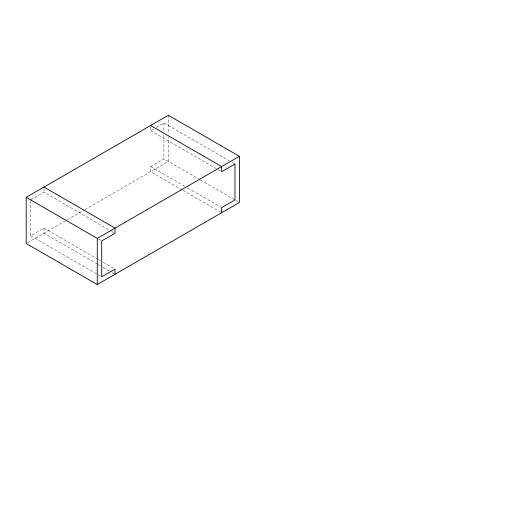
<?xml version="1.0" encoding="UTF-8"?>
<svg xmlns="http://www.w3.org/2000/svg" width="524" height="524" viewBox="0 0 524 524"><rect width="100%" height="100%" fill="white"/><g stroke="black" fill="none" stroke-linecap="round" stroke-linejoin="round"><path stroke-width="0.39" stroke-dasharray="2.62 1.97" d="M30.641 199.906L43.97 192.216L110.813 230.809M150.571 127.005L150.571 130.666L153.375 129.048M156.185 127.424L163.894 122.97L229.335 160.757M30.641 200.725L30.641 235.813L43.97 228.117L97.444 258.994M182.234 189.983L150.571 171.695L150.571 166.567L163.894 158.877L200.004 179.719M27.569 242.717L66.561 220.204M67.262 219.792L84.207 210.013M84.914 209.607L168.342 161.438L168.342 137.144M232.152 162.381L234.968 164.005M150.571 130.666L217.421 169.259M218.122 169.665L221.639 171.695M200.489 180.001L235.184 200.037M235.892 200.443L238.001 201.661M150.571 166.567L185.051 186.478M187.867 188.103L221.639 207.602M182.942 190.389L221.639 212.731M111.52 231.215L115.038 233.246M98.191 238.905L101.708 240.935M98.152 259.4L102.37 261.836M103.077 262.242L114.33 268.74M97.444 264.122L43.97 233.246L43.97 228.117M98.152 264.528L102.37 266.965M103.077 267.371L109.405 271.026M112.221 272.65L115.038 274.275M30.641 235.813L97.49 274.406M98.191 274.812L101.708 276.842M168.342 115.28L168.342 133.908M163.894 122.97L163.894 131.95M163.894 135.212L163.894 158.877M43.97 188.548L43.97 192.216"/><path stroke-width="0.79" d="M26.2 197.345L168.342 115.28L239.409 156.309L239.409 202.474L97.267 284.532L26.2 243.503L26.2 197.345L97.267 238.374L239.409 156.309M150.571 125.537L221.639 166.567L221.639 171.695L234.968 164.005L234.968 199.906L221.639 207.602L221.639 212.731M43.97 187.088L115.038 228.117L115.038 233.246L101.708 240.935L101.708 276.842L115.038 269.146L115.038 274.275M97.267 238.374L97.267 284.532"/></g></svg>
